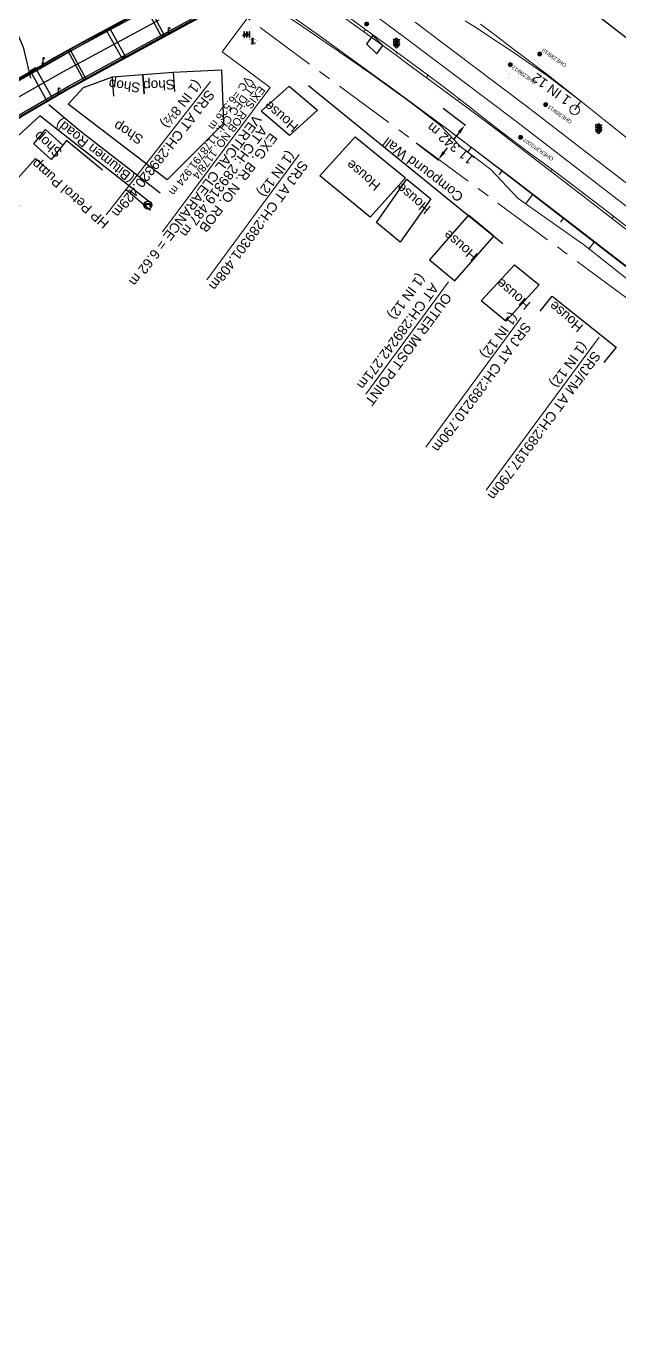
# Model space of a CAD drawing. Header units: metres. Extents: x 646303 to 662875, y 3366650 to 3378730.
# Drawn here: x 653324.6 to 653477.4, y 3373086.6 to 3373420.9 of the extents above; entities that cross this region are included whole.
import ezdxf
from ezdxf.enums import TextEntityAlignment as Align

# ---------------------------------------------------------------- set-up
doc = ezdxf.new("R2010")
doc.units = ezdxf.units.M
doc.header["$MEASUREMENT"] = 0
doc.header["$PDMODE"] = 3
doc.header["$PDSIZE"] = 0.5
doc.linetypes.add('CENTER', pattern=[50.8, 31.75, -6.35, 6.35, -6.35])
for name, color, linetype in [('BRIDGE_PARAPET', 7, 'Continuous'), ('COMMERCIAL_BLD_PUC', 251, 'Continuous'), ('COMPOUND_WALL', 251, 'Continuous'), ('DFCC Boundary', 6, 'CENTER'), ('Dimension', 10, 'Continuous'), ('GRILL', 251, 'Continuous'), ('IR PROPOSALS', 190, 'Continuous'), ('LAMP_POST', 7, 'Continuous'), ('LINK LINE', 190, 'Continuous'), ('PIER_OR_ABUTMENT', 7, 'Continuous'), ('PROPOSED FORMATION LINE - Cut & Connection', 187, 'Continuous'), ('RESIDENTIAL_BL_PUC', 251, 'Continuous'), ('SHED', 252, 'Continuous'), ('SIGNAL_POST', 8, 'Continuous'), ('SUB_ROAD_CENTRE', 34, 'Continuous'), ('SUB_ROAD_EDGE', 34, 'Continuous'), ('Telephone_Pole', 251, 'Continuous'), ('TOPO_HAND_PUMP', 8, 'Continuous'), ('TOPO_TELEPHONE_POLE', 8, 'Continuous'), ('TOPO_TEXT', 251, 'Continuous'), ('TRANSFORMER', 251, 'Continuous')]:
    doc.layers.add(name, color=color, linetype=linetype)
for name, color, linetype, lineweight in [('Existing IR Track', 143, 'Continuous', 0), ('Existing Railway Boundary', 7, 'CENTER', 0), ('LC DETAILS IN PLAN', 7, 'Continuous', 0), ('OHE MAST', 8, 'Continuous', 0), ('OHE MAST TEXT', 8, 'Continuous', 0), ('PROPOSED DFCC TOE SLOPES - Cut & Connection', 239, 'Continuous', 0), ("RAJPURA STN. SRJ's", 251, 'Continuous', 0)]:
    doc.layers.add(name, color=color, linetype=linetype, lineweight=lineweight)
doc.styles.get("Standard").update_dxf_attribs({"font": 'arial.ttf'})
doc.styles.add('Style-Arial', font='arial.ttf')
doc.dimstyles.new('DIM', dxfattribs={"dimtxt": 2.5, "dimasz": 2.5, "dimexe": 0.18, "dimexo": 0.0625, "dimgap": 0.09, "dimtad": 0, "dimtih": 1, "dimtoh": 1, "dimdec": 3, "dimzin": 0, "dimdsep": 46, "dimtxsty": 'Standard', "dimcen": 0.09, "dimadec": 0, "dimazin": 0, "dimtfac": 1, "dimtdec": 3, "dimtofl": 0, "dimtmove": 0, "dimatfit": 3, "dimfxl": 1, "dimtolj": 1, "dimtzin": 0, "dimarcsym": 0})

# ---------------------------------------------------------------- blocks, each defined once
blk = doc.blocks.new('LP')
for points in [[(0, 0), (0, 1.5)], [(0.25, 1.35), (0.44, 1.35)]]:
    blk.add_lwpolyline(points)
for centre, radius, start, end in [((0.07, 0.99), 0.519, 57.6425, 97.3165), ((0.34, 1.33), 0.094, 11.7012, 168.0476)]:
    blk.add_arc(centre, radius, start, end)
at = {"extrusion": (0, 0, -1)}
blk.add_ellipse((0, 0.01), major_axis=(0.308, 0), ratio=0.400495, dxfattribs=at)
blk.add_ellipse((0.35, 1.36), major_axis=(0.0017, 0.0438), ratio=0.461056, start_param=1.74022, end_param=4.575836)
blk = doc.blocks.new('SIG')
for color, points in [(1, [(-0.22, 0.42, 0.180295), (-0.01, 0.33, -0.00255), (0.01, 0.33, -0.00255), (0.02, 0.33, 0.180295), (0.23, 0.42, -0.002654), (0.25, 0.44, 0.184495), (0.33, 0.65, 1.000001), (-0.32, 0.65, 0.184495), (-0.24, 0.44, -0.002654)]), (2, [(0.23, -0.23, -0.002654), (0.25, -0.21, 0.184495), (0.33, 0.01, 1.000001), (-0.32, 0.01, 0.184495), (-0.24, -0.21, -0.002654), (-0.22, -0.23, 0.180295), (-0.01, -0.32, -0.00255), (0.01, -0.32, -0.00255), (0.02, -0.32, 0.180295)]), (3, [(0.23, -0.88, -0.002654), (0.25, -0.86, 0.184495), (0.33, -0.64, 1.000001), (-0.32, -0.64, 0.184495), (-0.24, -0.86, -0.002654), (-0.22, -0.88, 0.395599)])]:
    blk.add_hatch(color=color).paths.add_polyline_path(points)
for p, q in [((-0.31, 0.98), (-0.32, -0.9)), ((0.33, -0.9), (0.32, 0.98))]:
    blk.add_line(p, q)
for points in [[(-0.31, 0.98), (-0.81, 0.98, 0.198758), (-0.42, 0.41, 0.003814), (-0.31, 0.39, 0.003814)], [(-0.31, 0.33), (-0.81, 0.33, 0.198758), (-0.42, -0.23, 0.003727), (-0.32, -0.26, 0.003727)], [(0.32, 0.98), (0.82, 0.98, -0.198758), (0.44, 0.41, -0.003814), (0.32, 0.39, -0.003814)], [(0.32, 0.33), (0.82, 0.33, -0.198758), (0.44, -0.23, -0.003727), (0.33, -0.26, -0.003727)], [(-0.32, -0.32), (-0.81, -0.32, 0.198758), (-0.42, -0.88, 0.003639), (-0.32, -0.9)], [(0.33, -0.32), (0.82, -0.32, -0.198758), (0.44, -0.88, -0.003639), (0.33, -0.9)]]:
    blk.add_lwpolyline(points, format="xyb")
for centre, radius, start, end in [((0.01, 0.91), 0.324, 12.4049, 167.5951), ((0.01, 0.81), 0.357, 27.7578, 152.2422), ((0.01, -0.9), 0.324, 181.4572, 358.5428)]:
    blk.add_arc(centre, radius, start, end)
blk = doc.blocks.new('TP')
at = {"layer": 'Telephone_Pole'}
blk.add_hatch(color=8, dxfattribs=at).paths.add_polyline_path([(0.49, 0.08, -0.516403), (0.5, 0.04, 0.157799), (0.42, -0.19, 0.257253), (0.43, -0.21), (0.7, -0.4, 0.297943), (0.73, -0.4, 0.213635), (0.94, -0.09, 0.292624), (0.86, 0.1, 0.314672), (-0.86, 0.1, 0.297888), (-0.94, -0.1, 0.205841), (-0.73, -0.4, 0.297943), (-0.7, -0.4), (-0.43, -0.21, 0.257253), (-0.42, -0.19, 0.155164), (-0.5, 0.04, -0.510878), (-0.49, 0.08, -0.167449)])
at = {"layer": 'Telephone_Pole', "color": 8}
for p, q in [((-0.7, -0.4), (-0.43, -0.21)), ((-0.44, -0.22), (-0.44, -0.22)), ((0.7, -0.4), (0.43, -0.21)), ((0.44, -0.22), (0.44, -0.22))]:
    blk.add_line(p, q, dxfattribs=at)
blk.add_circle((0, 0), 1.03, dxfattribs=at)
for centre, radius, start, end in [((0.01, -1.13), 1.5, 55.3659, 125.2353), ((-0.48, 0.05), 0.0243, 109.2181, 217.464), ((-0.82, -0.21), 0.402, 2.1844, 37.464), ((0.01, -1.34), 1.5, 71.1943, 109.2181), ((0.82, -0.21), 0.402, 141.9464, 177.8156), ((0.48, 0.06), 0.0243, 321.9464, 71.1943), ((0.75, -0.06), 0.194, 350.1231, 55.3659), ((-0.44, -0.19), 0.0258, 304.4776, 2.1844), ((0.44, -0.19), 0.0258, 177.8156, 235.5224), ((0.72, -0.38), 0.0258, 235.5224, 301.8866), ((0.49, -0.01), 0.462, 301.8866, 350.1231)]:
    blk.add_arc(centre, radius, start, end, dxfattribs=at)
blk = doc.blocks.new('TRF')
blk.add_hatch(color=256).paths.add_polyline_path([(0.22, -0.04), (0.38, 0.42), (-0.98, -0.29), (0.02, 0.04), (-0.18, -0.39), (0.98, 0.09)])
for p, q in [((-0.69, 0.72), (-0.69, -0.72)), ((-0.52, 0.72), (-0.69, 0.72)), ((-0.52, -0.72), (-0.52, 0.72)), ((0, 0.72), (0, -0.72)), ((0.17, 0.72), (0, 0.72)), ((0.17, -0.72), (0.17, 0.72)), ((0.7, 0.72), (0.7, -0.72)), ((0.87, 0.72), (0.7, 0.72)), ((0.87, -0.72), (0.87, 0.72)), ((-0.69, -0.72), (-0.52, -0.72)), ((0, -0.72), (0.17, -0.72)), ((0.7, -0.72), (0.87, -0.72))]:
    blk.add_line(p, q)
blk.add_lwpolyline([(0.22, -0.04), (0.38, 0.42), (-0.98, -0.29), (0.02, 0.04), (-0.18, -0.39), (0.98, 0.09)], close=True)
blk = doc.blocks.new('HP')
at = {"color": 8}
for points, const_width in [([(-0.75, 1.03), (-0.75, 1.29), (0, 1.29)], 0.108), ([(0, 0.17), (0, 1.76)], 0.541), ([(-0.04, 1.67), (1.03, 1.06), (1.42, 1.03)], 0.0676)]:
    blk.add_lwpolyline(points, dxfattribs=dict(at, const_width=const_width))
at = {"color": 8, "const_width": 0.0676}
blk.add_lwpolyline([(0, 0.17), (-0.41, 0.17), (-0.41, 0), (0.41, 0), (0.41, 0.17)], close=True, dxfattribs=at)
blk = doc.blocks.new('OHE MAST')
h = blk.add_hatch(color=256)
edge = h.paths.add_edge_path()
edge.add_arc((0, 0), 0.514, 0, 360)
at = {"const_width": 0.01, "flags": 128}
for points in [[(1.5, 3.5), (1.5, 2), (-1.5, 2), (-1.5, 3.5)], [(0, 2), (0, 0)]]:
    blk.add_lwpolyline(points, dxfattribs=at)
blk.add_circle((0, 0), 0.514)
blk = doc.blocks.new('*D7246')
at = {"layer": 'Defpoints', "color": 0, "transparency": 16777216}
for p in [(653432.07, 3373399.81), (653437.74, 3373395.43), (653425.13, 3373390.83)]:
    blk.add_point(p, dxfattribs=at)
at = {"layer": 'Dimension', "color": 0, "lineweight": -2, "transparency": 16777216}
for p, q in [((653432.12, 3373399.77), (653437.88, 3373395.32)), ((653436.21, 3373393.45), (653434.86, 3373391.71)), ((653425.18, 3373390.8), (653430.95, 3373386.34)), ((653432.33, 3373388.43), (653433.19, 3373389.54))]:
    blk.add_line(p, q, dxfattribs=at)
at = {"layer": 'Dimension', "color": 0, "transparency": 16777216}
for points in [[(653435.88, 3373393.71), (653436.54, 3373393.2), (653437.74, 3373395.43)], [(653432, 3373388.69), (653432.66, 3373388.18), (653430.81, 3373386.45)]]:
    blk.add_solid(points, dxfattribs=at)
at = {"layer": 'Dimension', "color": 0, "lineweight": 0, "transparency": 16777216, "insert": (653434.03, 3373390.62), "char_height": 2.5, "attachment_point": 5, "rotation": 140}
blk.add_mtext('\\A1;11.342 m', dxfattribs=at)

msp = doc.modelspace()

# ---------------------------------------------------------------- linework, layer by layer
at = {"layer": 'BRIDGE_PARAPET', "linetype": 'Continuous'}
for points in [[(653144.76, 3373207.598, 270.85), (653173.966, 3373239.9, 271.755), (653206.44, 3373275.72, 273.232), (653294.92, 3373373.208, 276.923), (653306.134, 3373384.737, 277.417), (653313.992, 3373391.273, 277.745), (653323.374, 3373397.796, 278.042), (653335.685, 3373404.994, 278.453), (653360.951, 3373418.879, 278.987), (653390.042, 3373434.719, 279.114)], [(653390.246, 3373434.533, 279.1), (653361.032, 3373418.593, 278.985), (653335.743, 3373404.754, 278.454), (653323.469, 3373397.598, 278.029), (653314.156, 3373391.103, 277.732), (653306.298, 3373384.567, 277.404), (653295.116, 3373373.012, 276.923), (653265.419, 3373340.427, 275.652), (653235.314, 3373307.141, 274.393), (653206.591, 3373275.516, 273.217), (653174.174, 3373239.739, 271.76), (653144.82, 3373207.263, 270.546), (653144.76, 3373207.598, 270.85)], [(653356.295, 3373425.923, 278.968), (653309.096, 3373399.029, 277.966), (653299.519, 3373390.965, 277.587), (653259.515, 3373346.583, 275.712), (653228.752, 3373312.798, 274.388), (653200.336, 3373281.324, 273.195), (653167.577, 3373245.078, 271.777), (653138.597, 3373213.203, 270.532), (653138.294, 3373213.343, 270.529), (653167.316, 3373245.212, 271.775), (653200.074, 3373281.311, 273.178), (653228.589, 3373312.87, 274.335), (653259.333, 3373346.827, 275.71), (653288.109, 3373378.346, 277.009), (653299.701, 3373390.721, 277.589), (653309.278, 3373398.785, 277.968), (653318.329, 3373405.097, 278.24), (653331.996, 3373412.726, 278.565), (653356.211, 3373426.054, 278.966)]]:
    msp.add_polyline3d(points, dxfattribs=at)
at = {"layer": 'COMMERCIAL_BLD_PUC', "linetype": 'Continuous'}
for points in [[(653360.963, 3373381.265, 268.52), (653335.466, 3373400.757, 270.002), (653339.416, 3373405.081, 271.421), (653346.865, 3373407.857, 271.087)], [(653347.2392, 3373402.871, 271.087), (653346.865, 3373407.857, 271.087), (653354.7, 3373408.445, 273.163), (653355.0742, 3373403.459, 273.163)], [(653355.072, 3373403.4589, 273.163), (653354.7, 3373408.445, 273.163), (653362.475, 3373409.025, 271.356), (653362.847, 3373404.0389, 271.356)], [(653362.475, 3373409.025, 271.356), (653374.984, 3373409.632, 271.239), (653375.507, 3373395.789, 276.828), (653360.963, 3373381.265, 268.52)]]:
    msp.add_polyline3d(points, dxfattribs=at)
msp.add_polyline3d([(653326.632, 3373390.548, 270.7), (653329.635, 3373394.227, 270.761), (653334.08, 3373390.18, 269.462), (653331.0768, 3373386.5007, 269.462)], close=True, dxfattribs=at)
at = {"layer": 'COMPOUND_WALL', "linetype": 'Continuous'}
for points in [[(653397.378, 3373405.607, 268.294), (653447.511, 3373364.858, 267.276)], [(653344.329, 3373383.782, 268.517), (653335.051, 3373391.417, 269.334), (653334.111, 3373390.199, 269.463)], [(653350.41, 3373378.807, 268.383), (653356.651, 3373373.444, 268.232)]]:
    msp.add_polyline3d(points, dxfattribs=at)
at = {"layer": 'DFCC Boundary', "ltscale": 0.5, "flags": 128}
msp.add_lwpolyline([(655695.597, 3371812.1897), (655640.8822, 3371912.823), (655580.0449, 3371996.7158), (655509.7792, 3372062.0857), (655426.9534, 3372113.9756), (655342.6069, 3372167.9462), (655257.8854, 3372221.2222), (655173.2688, 3372275.363), (655087.3459, 3372327.2788), (655002.8598, 3372380.6107), (654914.5097, 3372429.9473), (654741.1355, 3372529.4419), (654650.033, 3372576.4159), (654568.6995, 3372626.155), (654571.9877, 3372630.6369), (654391.4686, 3372756.327), (654377.1337, 3372736.8494), (654004.4289, 3373016.6995), (654007.7887, 3373020.6424), (653690.5739, 3373253.6486), (653690.5425, 3373253.6059), (653433.8132, 3373453.1485), (653440.7668, 3373462.5592), (653208.8394, 3373636.5534), (653216.1698, 3373646.5105), (653142.1983, 3373700.8896), (653053.6963, 3373771.1122), (652994.4341, 3373810.5255), (652929.3691, 3373859.5713), (652860.9168, 3373902.1103), (652749.6028, 3373984.4705), (652631.2396, 3374070.7175), (652636.2281, 3374078.1704), (652537.912, 3374145.7283), (652392.904, 3374241.2711), (652388.7719, 3374235.6812), (652308.569, 3374304.8076), (652315.9256, 3374314.7669), (652103.9815, 3374448.7876), (652083.1937, 3374464.1943), (652072.7494, 3374471.9329), (652052.3219, 3374487.0684), (652038.1897, 3374497.5387), (652024.0173, 3374508.0388), (652009.8347, 3374518.5254), (651995.6683, 3374529), (651981.7515, 3374539.2836), (651967.8828, 3374549.5317), (651954.6903, 3374559.2866), (651941.4997, 3374569.04), (651923.9377, 3374582.0168), (651906.3215, 3374595.0337), (651892.0868, 3374605.5547), (651877.7985, 3374616.1153), (651861.6288, 3374628.0564), (651845.5071, 3374639.9619), (651829.5757, 3374651.7544), (651824.7911, 3374655.296), (651813.6747, 3374663.5244), (651797.4592, 3374675.4968), (651792.6217, 3374679.0685), (651809.3453, 3374701.6999), (651798.0335, 3374710.0518), (651782.3495, 3374721.6444), (651766.6655, 3374733.2369), (651750.5163, 3374745.1875), (651734.3118, 3374757.179), (651717.3274, 3374769.6994), (651700.4625, 3374782.1317), (651684.6001, 3374793.8578), (651668.5938, 3374805.6902), (651652.6806, 3374817.4203), (651636.8173, 3374829.1137), (651620.9269, 3374840.8662), (651604.9647, 3374852.6718), (651588.7459, 3374864.6312), (651572.5882, 3374876.5455), (651556.6943, 3374888.2868), (651540.8409, 3374899.9983), (651524.5553, 3374912.0488), (651508.2568, 3374924.109), (651492.7938, 3374935.5157), (651477.3997, 3374946.8715), (651461.3291, 3374958.7436), (651445.2311, 3374970.6359), (651429.3555, 3374982.3615), (651413.4375, 3374994.1184), (651396.6322, 3375006.522), (651379.7761, 3375018.963), (651363.6644, 3375030.8565), (651352.7728, 3375038.8965), (651331.6522, 3375054.4784), (651315.7738, 3375066.1947), (651299.7306, 3375078.0412), (651283.6239, 3375089.9346), (651273.9044, 3375097.1057), (651264.2377, 3375104.2378), (651243.4187, 3375119.6324), (651222.5077, 3375135.095), (651201.5462, 3375150.5784), (651180.4926, 3375166.1298), (651161.7365, 3375179.9701), (651143.0969, 3375193.7244), (651126.6442, 3375205.9373), (651110.0563, 3375218.2505), (651088.7204, 3375233.9244), (651067.5473, 3375249.4788), (651049.4448, 3375262.8672), (651031.0656, 3375276.4601), (651013.3004, 3375289.5618), (650995.6557, 3375302.5748), (650975.556, 3375317.4171), (650955.4878, 3375332.2363), (650948.8014, 3375337.1771), (650951.4372, 3375340.7501), (650937.0874, 3375351.3535), (650916.0918, 3375366.8677), (650897.9224, 3375380.2929), (650879.805, 3375393.6796), (650866.8386, 3375403.2309), (650853.9116, 3375412.7532), (650835.5886, 3375426.289), (650817.2946, 3375439.8035), (650797.968, 3375454.1206), (650778.7222, 3375468.3781), (650760.7655, 3375481.6337), (650742.8011, 3375494.8949), (650723.0807, 3375509.4255), (650703.3693, 3375523.9495), (650688.6613, 3375534.8372), (650673.8463, 3375545.804), (650653.7938, 3375560.6295), (650633.6894, 3375575.4932), (650612.6421, 3375591.0542), (650592.0153, 3375606.3042), (650570.0328, 3375622.5591), (650548.5001, 3375638.4814), (650530.5234, 3375651.793), (650512.3606, 3375665.2423), (650494.7465, 3375678.2665), (650476.9008, 3375691.462), (650459.2976, 3375704.4721), (650441.3132, 3375717.7633), (650427.1261, 3375728.1319), (650413.8099, 3375737.864), (650402.677, 3375746.2697), (650389.8486, 3375755.6668), (650377.7322, 3375764.5425), (650360.7275, 3375777.1141), (650343.7744, 3375789.6482), (650325.0342, 3375803.5254), (650306.3109, 3375817.39), (650287.6225, 3375831.2124), (650268.717, 3375845.1957), (650250.337, 3375858.8009), (650231.8256, 3375872.5033), (650215.4559, 3375884.6355), (650199.261, 3375896.6381), (650189.9351, 3375903.5429), (650184.6476, 3375907.4517), (650170.3331, 3375918.0338), (650153.2211, 3375930.7288), (650135.9365, 3375943.5518), (650119.2313, 3375955.9159), (650102.3769, 3375968.3905), (650085.2738, 3375981.0461), (650068.2078, 3375993.6742), (650052.7787, 3376005.1011), (650037.4384, 3376016.4621), (650022.1728, 3376027.766), (650006.9632, 3376039.0283), (649974.7512, 3376062.8762), (649961.4537, 3376072.7117), (649948.2091, 3376082.508), (649944.476, 3376085.2722), (649918.728, 3376050.5341), (649909.4316, 3376057.4177), (649896.4092, 3376067.0604), (649893.7832, 3376069.0128), (649891.1645, 3376070.9437), (649888.4639, 3376072.9569), (649875.744, 3376082.3694), (649867.5551, 3376088.4016), (649853.4118, 3376098.8745), (649839.2513, 3376109.3603), (649829.0749, 3376116.9005), (649827.2194, 3376118.2675), (649818.0867, 3376125.0366), (649808.8566, 3376131.8779), (649793.2502, 3376143.4201), (649777.6288, 3376154.9733), (649763.6321, 3376165.3144), (649749.5741, 3376175.7007), (649733.9228, 3376187.2754), (649718.3343, 3376198.8036), (649705.3241, 3376208.4391), (649692.3703, 3376218.0327), (649678.0208, 3376228.6769), (649663.5747, 3376239.3366), (649646.4625, 3376252.0623), (649634.6272, 3376260.744), (649624.9192, 3376267.9946), (649615.0208, 3376275.3876), (649599.9831, 3376286.4834), (649588.9857, 3376294.598), (649590.032, 3376296.0132), (649586.1685, 3376298.8639), (649569.3593, 3376311.3207), (649552.641, 3376323.7102), (649537.2353, 3376335.0739), (649521.9792, 3376346.327), (649506.2408, 3376358.0035), (649490.3575, 3376369.7875), (649475.7578, 3376380.5673), (649461.1933, 3376391.3211), (649445.4753, 3376402.9572), (649429.8494, 3376414.5253), (649414.4906, 3376425.9209), (649378.3483, 3376452.6365), (649368.4603, 3376459.9984), (649352.6509, 3376471.6682), (649336.6992, 3376483.4434), (649322.3941, 3376494.1037), (649307.6557, 3376505.0862), (649290.8736, 3376517.4208), (649273.972, 3376529.8435), (649258.1992, 3376541.4854), (649242.2966, 3376553.2232), (649226.5432, 3376564.8634), (649210.8826, 3376576.435), (649195.2207, 3376588.0769), (649179.5326, 3376599.7383), (649164.9134, 3376610.5118), (649150.5177, 3376621.1205), (649135.415, 3376632.3287), (649120.2337, 3376643.5954), (649107.8929, 3376652.6743), (649095.5927, 3376661.7234), (649079.5687, 3376673.5769), (649063.4846, 3376685.4748), (649046.5651, 3376697.9756), (649029.6506, 3376710.4727), (649013.3465, 3376722.5351), (648996.9805, 3376734.6431), (648980.3936, 3376746.8979), (648963.6626, 3376759.259), (648946.7453, 3376771.7643), (648929.6945, 3376784.3682), (648913.5118, 3376796.3614), (648897.2206, 3376808.435), (648876.2496, 3376823.9678), (648855.1325, 3376839.6089), (648839.3985, 3376851.2044), (648823.6596, 3376862.8037), (648806.187, 3376875.7235), (648788.7814, 3376888.5937), (648772.4766, 3376900.6763), (648756.1277, 3376912.7915), (648748.6058, 3376918.3049), (648733.321, 3376929.6306), (648718.1841, 3376940.8501), (648694.1574, 3376958.9078), (648686.9154, 3376964.1595), (648685.9321, 3376964.8321), (648667.95, 3376978.2197), (648649.3198, 3376992.1471), (648633.5557, 3377003.8368), (648617.684, 3377015.6038), (648613.3865, 3377018.7718), (648613.1308, 3377018.4261), (648605.39, 3377024.1325), (648593.439, 3377032.9404), (648576.5994, 3377045.3816), (648559.8787, 3377057.7351), (648542.9247, 3377070.3132), (648525.9483, 3377082.908), (648511.3109, 3377093.7409), (648496.5572, 3377104.6599), (648477.562, 3377118.7172), (648458.5464, 3377132.7896), (648451.3349, 3377138.2101), (648435.5918, 3377149.862), (648422.1096, 3377159.9046), (648408.3664, 3377170.0637), (648394.6863, 3377180.1761), (648381.6588, 3377189.818), (648368.6059, 3377199.4787), (648354.1188, 3377210.196), (648339.6473, 3377220.9017), (648325.8166, 3377231.1386), (648311.9735, 3377241.3853), (648297.2469, 3377252.2824), (648283.6168, 3377262.3688), (648282.6002, 3377260.9951), (648281.5015, 3377261.8082), (648268.446, 3377271.4578), (648255.3849, 3377281.1115), (648243.3023, 3377290.0413), (648231.5826, 3377298.7116), (648230.1246, 3377299.843), (648216.137, 3377310.1827), (648202.3989, 3377320.3379), (648187.9045, 3377331.0225), (648173.4524, 3377341.7035), (648159.964, 3377351.7009), (648146.3755, 3377361.7726), (648132.3698, 3377372.1252), (648118.3132, 3377382.5155), (648104.5683, 3377392.6752), (648090.8453, 3377402.8186), (648079.0331, 3377411.5788), (648067.1746, 3377420.3734), (648052.1864, 3377431.461), (648037.1291, 3377442.5999), (648023.4384, 3377452.7367), (648009.6421, 3377462.9518), (647998.5681, 3377471.1475), (647977.6651, 3377486.6371), (647970.8013, 3377491.7424), (647954.3046, 3377504.0127), (647940.5645, 3377514.1537), (647927.1436, 3377524.0583), (647912.5029, 3377534.9198), (647897.7662, 3377545.8524), (647883.3488, 3377556.5286), (647868.9785, 3377567.1699), (647855.3948, 3377577.2425), (647841.7032, 3377587.3948), (647828.8284, 3377596.8277), (647815.9828, 3377606.2395), (647798.869, 3377618.9232), (647787.996, 3377626.9816), (647769.1212, 3377640.9619), (647756.6675, 3377650.183), (647742.624, 3377660.5991), (647728.5049, 3377671.0713), (647713.635, 3377682.0926), (647698.699, 3377693.1628), (647681.9918, 3377705.517), (647665.4025, 3377717.7839), (647652.0515, 3377727.6811), (647638.8028, 3377737.5025), (647625.2604, 3377747.546), (647611.724, 3377757.585), (647601.846, 3377764.9047), (647586.5632, 3377776.2354), (647574.9107, 3377784.8659), (647552.1318, 3377801.7377), (647544.5766, 3377807.3492), (647531.2096, 3377817.2774), (647518.7824, 3377826.4783), (647506.3678, 3377835.6698), (647493.0662, 3377845.5438), (647479.7149, 3377855.4547), (647466.3541, 3377865.3556), (647452.9886, 3377875.26), (647440.1702, 3377884.755), (647427.3392, 3377894.2595), (647421.9004, 3377898.2902), (647422.4016, 3377898.9655), (647413.1507, 3377905.8213), (647398.5546, 3377916.6386), (647385.2867, 3377926.4568), (647372.1159, 3377936.2032), (647357.4127, 3377947.1112), (647351.2811, 3377951.6601), (647330.0092, 3377967.4105), (647317.4471, 3377976.6964), (647304.414, 3377986.3606), (647291.335, 3377996.0589), (647278.7541, 3378005.3917), (647266.0777, 3378014.7954), (647252.9457, 3378024.4462), (647239.9839, 3378033.9719), (647225.7512, 3378044.5255), (647211.5179, 3378055.0796), (647196.511, 3378066.208), (647181.4966, 3378077.3419), (647167.7872, 3378087.5064), (647154.0498, 3378097.6917), (647140.7668, 3378107.5414), (647127.4862, 3378117.3893), (647113.2521, 3378127.9375), (647099.0375, 3378138.4713), (647085.0268, 3378148.8592), (647070.9977, 3378159.2608), (647056.5444, 3378169.9697), (647042.0873, 3378180.6814), (647027.5624, 3378191.4464), (647013.0728, 3378202.1851), (646999.864, 3378211.9684), (646986.6741, 3378221.7376), (646973.6148, 3378231.4185), (646960.4875, 3378241.1499), (646945.7953, 3378252.0414), (646931.0256, 3378262.9902), (646930.6274, 3378263.2852), (646951.9475, 3378292.0562)], dxfattribs=at)
at = {"layer": 'Existing IR Track', "flags": 128}
for points in [[(653589.2761, 3373289.914), (653578.1075, 3373298.1757), (653531.6696, 3373333.0756), (653506.3207, 3373353.1243), (653482.1744, 3373372.2848), (653450.791, 3373396.4534), (653421.9196, 3373418.2064), (653383.4214, 3373446.7403), (653355.0438, 3373467.6945), (653331.164, 3373485.2442), (653322.0421, 3373492.0109), (653304.4983, 3373504.9733), (653304.2022, 3373505.2013), (653298.9105, 3373509.1454), (653277.3417, 3373525.0611), (653271.7085, 3373529.2226), (653267.6726, 3373532.2032), (653262.331, 3373536.1541), (653238.8115, 3373553.5782), (653225.6563, 3373563.2586), (653201.0742, 3373581.5641), (653174.1568, 3373601.5586), (653150.8967, 3373618.7451), (653124.3648, 3373638.158)], [(653424.8494, 3373421.901), (653439.2893, 3373411.0237), (653453.6079, 3373400.237), (653469.3095, 3373388.1441), (653485.0421, 3373376.0274), (653497.183, 3373366.6049), (653509.1645, 3373357.306), (653522.046, 3373347.2948), (653534.8533, 3373337.3416), (653558.4666, 3373319.2198), (653582.1685, 3373301.0301), (653595.8269, 3373290.8985), (653609.5143, 3373280.7456), (653624.3092, 3373269.8326), (653639.0859, 3373258.9329), (653653.9824, 3373247.9979), (653668.7717, 3373237.1416)], [(653437.7712, 3373422.2574), (653440.9324, 3373420.251), (653444.396, 3373417.9937), (653450.1846, 3373414.2185), (653458.9801, 3373408.0513), (653467.6061, 3373401.5867)], [(653441.7676, 3373421.3812), (653445.0928, 3373418.8665), (653450.5834, 3373414.7133), (653459.2225, 3373408.1259), (653467.6229, 3373401.5735), (653474.9041, 3373395.7322), (653488.0181, 3373385.2114), (653502.3187, 3373373.5765), (653514.8655, 3373363.3663), (653526.7472, 3373353.6788), (653539.3869, 3373343.3734), (653562.4463, 3373324.6346), (653584.7334, 3373306.5234), (653599.0791, 3373295.3269), (653612.515, 3373284.8421), (653627.2485, 3373273.8156), (653641.8511, 3373262.8869), (653656.8126, 3373251.8275), (653671.4279, 3373241.0239)]]:
    msp.add_lwpolyline(points, dxfattribs=at)
at = {"layer": 'Existing Railway Boundary', "ltscale": 0.5, "flags": 128}
msp.add_lwpolyline([(654002.209, 3372947.3374), (653941.6142, 3372995.8875), (653885.0948, 3373041.1722), (653849.3973, 3373069.6171), (653743.2122, 3373149.4146), (653618.3148, 3373244.7252), (653580.9535, 3373273.9706), (653528.5753, 3373314.5086), (653337.2875, 3373455.6537), (653241.7142, 3373522.5487), (653184.8817, 3373562.8841), (653178.3209, 3373554.058), (653007.7255, 3373673.7874), (652924.822, 3373729.8796), (652907.72, 3373740.0209), (652904.5642, 3373745.0641), (652864.1809, 3373771.0185), (652862.8289, 3373763.9282), (652836.0798, 3373790.575), (652793.9064, 3373826.9777), (652786.3399, 3373815.8276), (652694.4321, 3373883.0097), (652615.3514, 3373944.3753), (652559.0758, 3373987.3078), (652463.6034, 3374028.6205), (652316.9711, 3374087.5745), (652144.3796, 3374095.1872)], dxfattribs=at)
at = {"layer": 'GRILL', "linetype": 'Continuous'}
for points in [[(653456.349, 3373705.458, 271.75), (653448.789, 3373656.112, 273.28), (653442.726, 3373617.002, 274.461), (653439.7, 3373595.917, 275.097), (653437.417, 3373572.527, 275.817), (653434.023, 3373534.079, 277.001), (653431.148, 3373504.468, 277.897), (653429.391, 3373486.914, 278.346), (653427.391, 3373478.266, 278.549), (653421.633, 3373467.198, 278.817), (653414.045, 3373458.865, 279.112), (653405.741, 3373453.123, 279.252), (653382.857, 3373440.374, 279.321), (653356.242, 3373425.969, 279.228), (653340.258, 3373417.314, 279.589), (653331.852, 3373412.755, 278.603), (653309.249, 3373398.834, 277.998)], [(653464.601, 3373703.529, 271.727), (653457.328, 3373655.496, 273.233), (653451.257, 3373616.798, 274.412), (653448.337, 3373594.631, 274.807), (653445.955, 3373571, 275.842), (653442.531, 3373533.534, 276.956), (653441.522, 3373521.895, 277.358), (653438.579, 3373486.334, 278.423), (653435.979, 3373474.497, 278.854), (653430.121, 3373462.617, 279.152), (653420.48, 3373451.954, 279.333), (653410.619, 3373445.641, 279.23), (653391.759, 3373435.472, 279.392), (653360.938, 3373418.775, 279.254), (653335.679, 3373404.865, 278.697), (653323.413, 3373397.684, 278.319), (653314.015, 3373391.165, 277.98), (653294.953, 3373373.08, 277.175), (653265.306, 3373340.499, 275.909), (653235.253, 3373307.284, 274.636), (653206.467, 3373275.634, 273.4), (653174.115, 3373239.813, 272.036)]]:
    msp.add_polyline3d(points, dxfattribs=at)
msp.add_polyline3d([(653416.586, 3373415.93, 269.926), (653413.989, 3373418.512, 269.775), (653412.375, 3373416.343, 269.817), (653414.9742, 3373413.7588, 269.817)], close=True, dxfattribs=at)
at = {"layer": 'IR PROPOSALS', "lineweight": 13, "flags": 128}
for points in [[(653371.2149, 3373355.5233), (653394.9894, 3373387.8035)], [(653427.6377, 3373312.3834), (653452.2219, 3373345.7629)], [(653443.2249, 3373301.2455), (653472.2922, 3373340.7121)]]:
    msp.add_lwpolyline(points, dxfattribs=at)
at = {"layer": 'LC DETAILS IN PLAN', "linetype": 'Continuous', "lineweight": 0, "flags": 128}
msp.add_lwpolyline([(653396.555, 3373442.9901), (653375.1683, 3373414.2949), (653387.5011, 3373405.1032), (653359.7688, 3373367.894)], dxfattribs=at)
at = {"layer": 'LINK LINE', "linetype": 'Continuous', "lineweight": 0}
msp.add_lwpolyline([(653374.3225, 3373446.7561), (653377.409, 3373444.5694), (653378.8917, 3373443.5159), (653387.1168, 3373437.8038), (653393.7911, 3373433.0416), (653395.2709, 3373431.9807), (653402.7701, 3373426.703), (653410.1409, 3373421.4454), (653410.2355, 3373421.3775), (653417.6595, 3373415.9943), (653425.0517, 3373410.5676), (653426.3291, 3373409.6244), (653432.4122, 3373405.0982), (653439.6337, 3373399.4432), (653442.2204, 3373397.4057), (653446.8521, 3373393.7871), (653454.9022, 3373387.823), (653458.2481, 3373385.3809), (653462.9866, 3373381.9105), (653470.9239, 3373375.8142), (653474.1936, 3373373.2797), (653478.8284, 3373369.6844), (653486.4066, 3373363.7735)], dxfattribs=at)
at = {"layer": 'LINK LINE', "linetype": 'Continuous', "lineweight": 0, "flags": 128}
for points in [[(653389.939, 3373424.7791), (653395.955, 3373420.6982), (653401.9569, 3373416.5956), (653405.1188, 3373414.3984), (653405.308, 3373414.2691), (653407.9557, 3373412.487), (653413.8998, 3373408.2996), (653419.8046, 3373404.0568), (653421.3993, 3373402.9026), (653421.5328, 3373402.8059), (653425.6866, 3373399.782), (653431.3906, 3373395.2682), (653436.4655, 3373389.9289), (653436.5361, 3373389.8798), (653436.6719, 3373389.7854), (653444.4084, 3373383.9108), (653451.3544, 3373376.5628), (653451.4253, 3373376.5132), (653451.4465, 3373376.4984), (653467.7931, 3373364.9865), (653467.8133, 3373364.9704), (653483.4589, 3373352.5885)], [(653411.7027, 3373419.6042), (653412.038, 3373420.0705)], [(653411.7027, 3373419.6042), (653412.038, 3373420.0705)], [(653411.7185, 3373419.5927), (653412.056, 3373420.0574)], [(653411.7185, 3373419.5927), (653412.056, 3373420.0574)], [(653403.2474, 3373415.7739), (653403.1301, 3373415.6107)], [(653403.2474, 3373415.7739), (653403.1301, 3373415.6107)], [(653407.3404, 3373413.149), (653407.2214, 3373412.9812)], [(653419.9752, 3373413.9442), (653420.141, 3373414.1725)], [(653419.9752, 3373413.9442), (653420.141, 3373414.1725)], [(653419.9913, 3373413.9323), (653420.1583, 3373414.1599)], [(653419.9913, 3373413.9323), (653420.1583, 3373414.1599)], [(653411.4542, 3373410.0917), (653411.3067, 3373409.8886)], [(653411.4542, 3373410.0917), (653411.3067, 3373409.8886)], [(653427.8871, 3373407.7894), (653428.2078, 3373408.2265)], [(653427.8871, 3373407.7894), (653428.2078, 3373408.2265)], [(653427.9041, 3373407.7769), (653428.2271, 3373408.2122)], [(653427.9041, 3373407.7769), (653428.2271, 3373408.2122)], [(653436.0573, 3373401.9831), (653436.1796, 3373402.148)], [(653436.0573, 3373401.9831), (653436.1796, 3373402.148)], [(653436.0719, 3373401.9719), (653436.1949, 3373402.1361)], [(653436.0719, 3373401.9719), (653436.1949, 3373402.1361)], [(653443.9531, 3373395.8133), (653444.0659, 3373395.9639)], [(653443.9531, 3373395.8133), (653444.0659, 3373395.9639)], [(653443.9705, 3373395.8002), (653444.0839, 3373395.9498)], [(653443.9705, 3373395.8002), (653444.0839, 3373395.9498)], [(653452.0032, 3373389.8432), (653452.0651, 3373389.9249)], [(653452.0032, 3373389.8432), (653452.0651, 3373389.9249)], [(653452.0145, 3373389.8346), (653452.0768, 3373389.9163)], [(653452.0145, 3373389.8346), (653452.0768, 3373389.9163)], [(653452.0397, 3373389.8226), (653452.0582, 3373389.8469)], [(653452.0607, 3373389.8068), (653452.0795, 3373389.8312)], [(653439.2672, 3373389.515), (653438.5344, 3373388.5421)], [(653447.2237, 3373383.4869), (653446.526, 3373382.5693)], [(653447.2237, 3373383.4869), (653446.526, 3373382.5693)], [(653447.2622, 3373383.5553), (653446.6977, 3373382.8207)], [(653459.9017, 3373383.6862), (653460.1384, 3373383.9964)], [(653455.1693, 3373377.4583), (653453.3789, 3373375.1375)], [(653455.1623, 3373377.4282), (653453.5517, 3373375.3253)], [(653455.1623, 3373377.4282), (653453.5517, 3373375.3253)], [(653467.9855, 3373377.7722), (653468.1299, 3373377.9602)], [(653467.9855, 3373377.7722), (653468.1299, 3373377.9602)], [(653467.9901, 3373377.7686), (653468.1348, 3373377.9564)], [(653467.9901, 3373377.7686), (653468.1348, 3373377.9564)], [(653463.0836, 3373371.3491), (653462.322, 3373370.3624)], [(653463.0836, 3373371.3401), (653462.3994, 3373370.4513)], [(653463.0836, 3373371.3401), (653462.3994, 3373370.4513)], [(653475.7656, 3373371.4759), (653476.0474, 3373371.8416)], [(653475.7656, 3373371.4759), (653476.0474, 3373371.8416)], [(653475.7677, 3373371.4743), (653476.0498, 3373371.8398)], [(653475.7677, 3373371.4743), (653476.0498, 3373371.8398)], [(653471.0005, 3373365.2375), (653469.7965, 3373363.6767)], [(653471.0005, 3373365.2375), (653469.7965, 3373363.6767)]]:
    msp.add_lwpolyline(points, dxfattribs=at)
at = {"layer": 'LINK LINE', "linetype": 'Continuous', "lineweight": 0}
for points in [[(653613.593, 3373255.3881, 0), (653607.5533, 3373260.0503, 267.4225), (653591.7215, 3373272.2713, 267.4284), (653575.8896, 3373284.4923, 267.4343), (653560.0578, 3373296.7133, 267.4402), (653544.2259, 3373308.9343, 267.4462), (653528.3941, 3373321.1553, 267.4521), (653512.5623, 3373333.3763, 267.458), (653496.7304, 3373345.5973, 267.4639), (653480.8986, 3373357.8183, 267.4699), (653473.8617, 3373363.2503, 267.4725), (653465.0673, 3373370.0353, 267.4758), (653449.2147, 3373382.1968, 267.4817), (653442.1466, 3373387.5637, 267.4843), (653433.2824, 3373394.2273, 267.4876), (653417.2329, 3373406.098, 267.4936), (653416.4969, 3373406.6364, 267.4938), (653401.0655, 3373417.8075, 267.4995), (653390.5451, 3373425.2959, 267.5033)], [(653485.1555, 3373364.0069, 267.47), (653478.4446, 3373369.1872, 267.4725), (653469.6456, 3373375.9757, 267.4758), (653453.7616, 3373388.1613, 267.4817), (653446.6699, 3373393.5462, 267.4843), (653437.7723, 3373400.2348, 267.4876), (653421.6626, 3373412.1501, 267.4936), (653420.9238, 3373412.6905, 267.4938), (653405.4345, 3373423.9036, 267.4995)]]:
    msp.add_polyline3d(points, dxfattribs=at)
at = {"layer": 'PIER_OR_ABUTMENT', "linetype": 'Continuous'}
for points in [[(653360.1082, 3373418.7653, 277.24), (653359.402, 3373418.361, 277.242), (653355.803, 3373425.038, 277.228), (653356.5092, 3373425.4423, 277.226)], [(653350.113, 3373413.184, 277.114), (653349.246, 3373412.721, 277.099), (653345.448, 3373419.599, 277.091), (653346.315, 3373420.062, 277.106)], [(653340.03, 3373407.293, 276.805), (653339.489, 3373406.995, 276.821), (653335.429, 3373414.449, 276.827), (653335.97, 3373414.747, 276.811)], [(653327.072, 3373410.163, 275.681), (653325.673, 3373409.37, 275.695), (653330.046, 3373401.503, 275.687), (653331.445, 3373402.296, 275.673)]]:
    msp.add_polyline3d(points, close=True, dxfattribs=at)
at = {"layer": 'PROPOSED DFCC TOE SLOPES - Cut & Connection', "linetype": 'Continuous', "lineweight": 0, "flags": 128}
for points in [[(653399.1203, 3373418.7259), (653399.0301, 3373418.5963)], [(653415.3782, 3373407.3156), (653415.3409, 3373407.2641)], [(653423.4464, 3373401.5183), (653423.3959, 3373401.4496)], [(653431.5653, 3373395.4994), (653431.3906, 3373395.2682)], [(653439.3528, 3373389.6121), (653438.4548, 3373388.4316)], [(653470.9995, 3373365.2386), (653469.6627, 3373363.5068)]]:
    msp.add_lwpolyline(points, dxfattribs=at)
at = {"layer": 'PROPOSED DFCC TOE SLOPES - Cut & Connection', "flags": 128}
for points in [[(653439.2672, 3373389.515), (653438.5344, 3373388.5421)], [(653459.9017, 3373383.6862), (653460.1384, 3373383.9964)], [(653459.9122, 3373383.6781), (653460.1503, 3373383.9878)], [(653459.9122, 3373383.6781), (653460.1503, 3373383.9878)]]:
    msp.add_lwpolyline(points, dxfattribs=at)
at = {"layer": 'PROPOSED FORMATION LINE - Cut & Connection', "lineweight": 0, "flags": 128}
msp.add_lwpolyline([(653431.5642, 3373395.5002), (653437.3721, 3373391.1244), (653437.4407, 3373391.0724), (653437.5725, 3373390.9724), (653445.2984, 3373385.0689), (653453.212, 3373378.9692), (653453.2804, 3373378.9164), (653453.3008, 3373378.9006), (653469.1122, 3373366.6954), (653469.1327, 3373366.6796), (653484.9257, 3373354.4886)], dxfattribs=at)
at = {"layer": "RAJPURA STN. SRJ's", "color": 7}
msp.add_line((653467.6099, 3373401.5836), (653466.0113, 3373399.3123), dxfattribs=at)
at = {"layer": "RAJPURA STN. SRJ's", "lineweight": 13, "flags": 128}
for points in [[(653345.2572, 3373372.2886), (653372.1315, 3373406.637)], [(653412.1605, 3373326.0437), (653433.4755, 3373354.9845)]]:
    msp.add_lwpolyline(points, dxfattribs=at)
at = {"layer": "RAJPURA STN. SRJ's", "color": 7}
msp.add_circle((653466.0113, 3373399.3123), 1.2487, dxfattribs=at)
at = {"layer": 'RESIDENTIAL_BL_PUC', "linetype": 'Continuous'}
for points in [[(653385.212, 3373398.934, 271.614), (653392.39, 3373405.452, 270.974), (653399.697, 3373399.264, 271.509), (653392.5034, 3373392.7318, 271.509)], [(653400.336, 3373382.281, 271.94), (653409.444, 3373392.384, 271.924), (653422.378, 3373381.751, 271.565), (653413.27, 3373371.648, 271.565)], [(653422.744, 3373381.472, 271.701), (653428.904, 3373376.372, 271.751), (653421.061, 3373365.181, 272.232), (653414.9009, 3373370.2811, 272.232)], [(653435.142, 3373355.276, 269.9), (653445.19, 3373366.792, 269.838), (653438.641, 3373372.207, 270.274), (653428.5929, 3373360.6909, 270.274)], [(653441.881, 3373350.052, 271.182), (653450.505, 3373359.387, 271.897), (653456.875, 3373354.192, 274.2), (653448.2374, 3373344.8422, 274.2)]]:
    msp.add_polyline3d(points, close=True, dxfattribs=at)
msp.add_polyline3d([(653457.1052, 3373347.3929, 274.132), (653460.229, 3373351.297, 274.132), (653476.675, 3373338.138, 271.583), (653473.5512, 3373334.2339, 271.583)], dxfattribs=at)
at = {"layer": 'SHED', "linetype": 'Continuous'}
msp.add_polyline3d([(653322.8147, 3373374.5202, 274.525), (653319.075, 3373377.839, 274.525), (653327.023, 3373386.795, 273.237), (653330.7627, 3373383.4762, 273.237)], dxfattribs=at)
at = {"layer": 'SUB_ROAD_CENTRE', "linetype": 'Continuous'}
msp.add_polyline3d([(653141.776, 3373210.49, 269.763), (653170.974, 3373242.712, 271.126), (653203.825, 3373278.969, 272.558), (653232.021, 3373310.079, 273.721), (653262.461, 3373343.699, 275.039), (653291.346, 3373375.819, 276.228), (653303.038, 3373387.956, 276.792), (653311.883, 3373395.472, 277.124), (653320.917, 3373401.597, 277.439), (653334.062, 3373409.09, 277.813), (653358.881, 3373422.509, 278.343)], dxfattribs=at)
at = {"layer": 'SUB_ROAD_EDGE', "linetype": 'Continuous'}
for points in [[(653138.931, 3373212.941, 269.707), (653167.901, 3373244.913, 270.99), (653229.135, 3373312.464, 273.619), (653258.806, 3373345.067, 273.952), (653288.371, 3373378.172, 276.233), (653300.002, 3373390.532, 276.825), (653318.6, 3373404.853, 277.485), (653332.249, 3373412.416, 277.84), (653356.554, 3373425.54, 278.254), (653383.109, 3373439.947, 278.303), (653406.005, 3373452.648, 278.226), (653414.323, 3373458.439, 278.143), (653422.063, 3373466.969, 277.902), (653427.885, 3373478.106, 277.65), (653429.861, 3373486.762, 277.359), (653431.622, 3373504.402, 276.863), (653434.556, 3373534.075, 275.989), (653437.942, 3373572.541, 274.833), (653440.231, 3373595.569, 274.109), (653443.21, 3373616.911, 273.482), (653449.283, 3373656.112, 272.241), (653456.802, 3373705.379, 270.738), (653463.01, 3373746.688, 269.4), (653464.801, 3373759.277, 268.986)], [(653275.231, 3373464.747, 269.443), (653305.346, 3373443.268, 269.411), (653317.582, 3373430.192, 269.271), (653323.821, 3373415.475, 269.229), (653325.752, 3373407.501, 269.294)], [(653144.315, 3373207.877, 269.688), (653173.813, 3373240.246, 271.045), (653206.151, 3373276.014, 272.439), (653234.902, 3373307.586, 273.623), (653265.002, 3373340.964, 274.931), (653294.528, 3373373.483, 276.184), (653305.912, 3373384.969, 276.692), (653313.829, 3373391.587, 276.987), (653323.192, 3373398.185, 277.339), (653335.571, 3373405.385, 277.719), (653360.632, 3373419.182, 278.237), (653389.787, 3373435.01, 278.317), (653410.474, 3373446.099, 278.483), (653420.286, 3373452.363, 278.577), (653429.615, 3373462.704, 278.391)], [(653330.455, 3373400.73, 269.21), (653338.513, 3373393.871, 268.71), (653359.174, 3373377.901, 267.996)], [(653315.931, 3373372.368, 268.567), (653309.975, 3373379.601, 269.149), (653320.618, 3373390.801, 269.226), (653328.108, 3373397.794, 269.203)], [(653357.028, 3373375.065, 267.987), (653328.108, 3373397.794, 269.203)]]:
    msp.add_polyline3d(points, dxfattribs=at)

# ---------------------------------------------------------------- block references
at = {"layer": 'LAMP_POST', "linetype": 'Continuous'}
for p in [(653361.352, 3373418.911, 281.941), (653328.966, 3373411.228, 278.782), (653332.988, 3373403.425, 278.688)]:
    msp.add_blockref('LP', p, dxfattribs=at)
at = {"layer": 'OHE MAST', "color": 2, "rotation": 143.3908318566117}
for p in [(653412.351, 3373421.458), (653456.989, 3373413.67), (653449.385, 3373410.95), (653458.501, 3373400.686)]:
    msp.add_blockref('OHE MAST', p, dxfattribs=at)
at = {"layer": 'OHE MAST TEXT', "rotation": 143.3908318566117}
msp.add_blockref('OHE MAST', (653452.102, 3373392.239), dxfattribs=at)
at = {"layer": 'SIGNAL_POST', "linetype": 'Continuous'}
for p in [(653420.045, 3373416.494, 269.052), (653472.16, 3373394.446, 268.878)]:
    msp.add_blockref('SIG', p, dxfattribs=at)
at = {"layer": 'TOPO_HAND_PUMP', "linetype": 'Continuous'}
msp.add_blockref('HP', (653382.951, 3373416.178, 270.248), dxfattribs=at)
at = {"layer": 'TOPO_TELEPHONE_POLE', "linetype": 'Continuous'}
msp.add_blockref('TP', (653355.993, 3373374.773, 268.206), dxfattribs=at)
at = {"layer": 'TRANSFORMER', "linetype": 'Continuous'}
msp.add_blockref('TRF', (653381.381, 3373418.721, 272.175), dxfattribs=at)

# ---------------------------------------------------------------- texts
at = {"layer": 'IR PROPOSALS', "lineweight": 13, "char_height": 2.5, "attachment_point": 4, "rotation": 233.649422, "line_spacing_factor": 0.648, "style": 'Style-Arial'}
for s, insert, width in [('\\A1;\\pxsm1;SRJ AT {\\A0;CH:289301.408m\\P(1 IN 12)}', (653394.5026, 3373387.2153), 57.615986), ('\\A1;\\pxsm1;SRJ AT {\\A0;CH:289210.790m\\P(1 IN 12)}', (653451.9944, 3373345.5517), 57.615986), ('\\A1;\\pxsm1;SRJ/FM AT {\\A0;CH:289197.790m \\P(1 IN 12)}', (653469.914, 3373338.0508), 62.399385)]:
    msp.add_mtext(s, dxfattribs=dict(at, insert=insert, width=width))
at = {"layer": 'LC DETAILS IN PLAN', "color": 10}
for s, p in [('AT DFC CH: 1178791.924 m', (653382.8899, 3373406.8454, 268.1412)), ('VC =6.526 m', (653381.3179, 3373408.1487, 268.1412)), ('EXIS. ROB NO. 1178/4', (653384.8067, 3373405.6104, 268.1412))]:
    msp.add_text(s, height=2, rotation=233, dxfattribs=at).set_placement(p)
at = {"layer": 'LC DETAILS IN PLAN'}
for s, p in [('VERTICAL CLEARANCE = 6.62 m', (653383.4588, 3373398.2686)), ('AT CH: 289319.487 m', (653384.9807, 3373395.4577)), ('EXG. BR. NO. ROB', (653387.5938, 3373393.5618))]:
    msp.add_text(s, height=2.5, rotation=233, dxfattribs=at).set_placement(p)
at = {"layer": 'OHE MAST TEXT'}
for s, p in [('OHE289/10', (653460.7391, 3373412.6951)), ('OHE289/12', (653452.9153, 3373408.3288)), ('OHE289/11', (653462.1334, 3373398.1158)), ('OHERJP/1007', (653456.6025, 3373389.1075))]:
    msp.add_text(s, height=1, rotation=145, dxfattribs=at).set_placement(p, align=Align.MIDDLE_CENTER)
at = {"layer": "RAJPURA STN. SRJ's", "color": 7}
msp.add_text('1 IN 12', height=2.5, rotation=143.766343, dxfattribs=at).set_placement((653465.2543, 3373402.3419))
at = {"layer": "RAJPURA STN. SRJ's", "lineweight": 13, "char_height": 2.5, "width": 57.615986, "attachment_point": 4, "line_spacing_factor": 0.648, "style": 'Style-Arial'}
for s, insert, rotation in [('\\A1;\\pxsm1;SRJ AT {\\A0;CH:289320.429m\\P(1 IN 8½)}', (653370.4673, 3373405.4289), 231.981513), ('\\A1;\\pxsm1;OUTER MOST POINT\\PAT {\\A0;CH:289242.271m\\P(1 IN 12)}', (653429.8334, 3373354.3492), 233.649422)]:
    msp.add_mtext(s, dxfattribs=dict(at, insert=insert, rotation=rotation))
at = {"layer": 'TOPO_HAND_PUMP'}
msp.add_text('HP', height=0.5, dxfattribs=at).set_placement((653382.951, 3373416.178, 270.248))
at = {"layer": 'TOPO_TEXT'}
for s, rotation, p in [('Shop', 172.833727, (653354.1659, 3373406.2102)), ('Shop', 182.778102, (653362.8798, 3373407.1335)), ('House', 139.759771, (653394.9681, 3373395.285)), ('(Bitumen Road)', 141.835249, (653352.6918, 3373382.163)), ('Shop', 148.118347, (653355.0806, 3373392.333)), ('Shop', 138.802767, (653334.1518, 3373388.6632)), ('Compound Wall', 142.852901, (653437.5677, 3373377.3766)), ('HP Petrol Pump', 138.802767, (653346.2061, 3373370.3744)), ('House', 139.759771, (653416.1433, 3373380.125)), ('House', 139.759771, (653429.0879, 3373374.1458)), ('House', 139.759771, (653441.1975, 3373362.0284)), ('House', 139.759771, (653454.8425, 3373349.4723)), ('House', 139.759771, (653468.4455, 3373343.6951))]:
    msp.add_text(s, height=2.5, rotation=rotation, dxfattribs=at).set_placement(p)

# ---------------------------------------------------------------- dimensions: what is measured, and where the dimension line sits
at = {"layer": 'Dimension', "color": 190, "lineweight": 0}
dim = msp.add_linear_dim(base=(653437.7394, 3373395.4304), p1=(653425.1336, 3373390.8349), p2=(653432.0667, 3373399.8117), angle=52.319291, dimstyle='DIM', override={"dimpost": ' m'}, dxfattribs=at)
dim.commit()
dim.dimension.update_dxf_attribs({"geometry": '*D7246', "text_midpoint": (653434.0257, 3373390.6221), "dimtype": 129, "text_rotation": 140})

doc.saveas('drawing.dxf')
